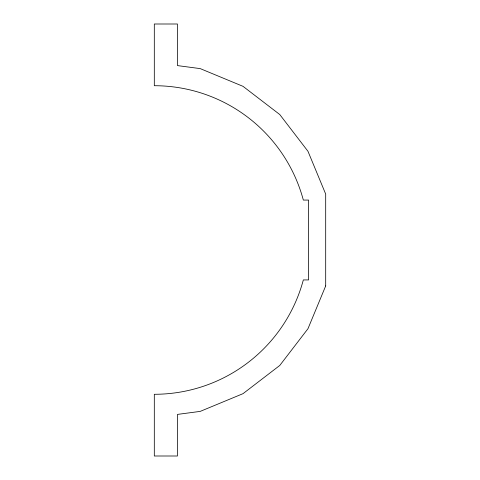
<?xml version="1.0" encoding="UTF-8"?>
<svg xmlns="http://www.w3.org/2000/svg" width="480" height="480" viewBox="0 0 480 480"><rect width="100%" height="100%" fill="white"/><g stroke="black" fill="none" stroke-linecap="round" stroke-linejoin="round"><path stroke-width="0.72" d="M325.692 285.924L307.968 328.716L279.768 365.46L243.024 393.66L200.232 411.384L177.45 414.408L177.45 456L154.308 456L154.308 394.284A154.284 154.284 0 0 0 303.336 279.93L308.592 279.93L308.592 200.07L303.336 200.07A154.284 154.284 0 0 0 154.308 85.716L154.308 24L177.45 24L177.45 65.592L200.232 68.616L243.024 86.34L279.768 114.54L307.968 151.284L325.692 194.076L325.692 285.924"/></g></svg>
